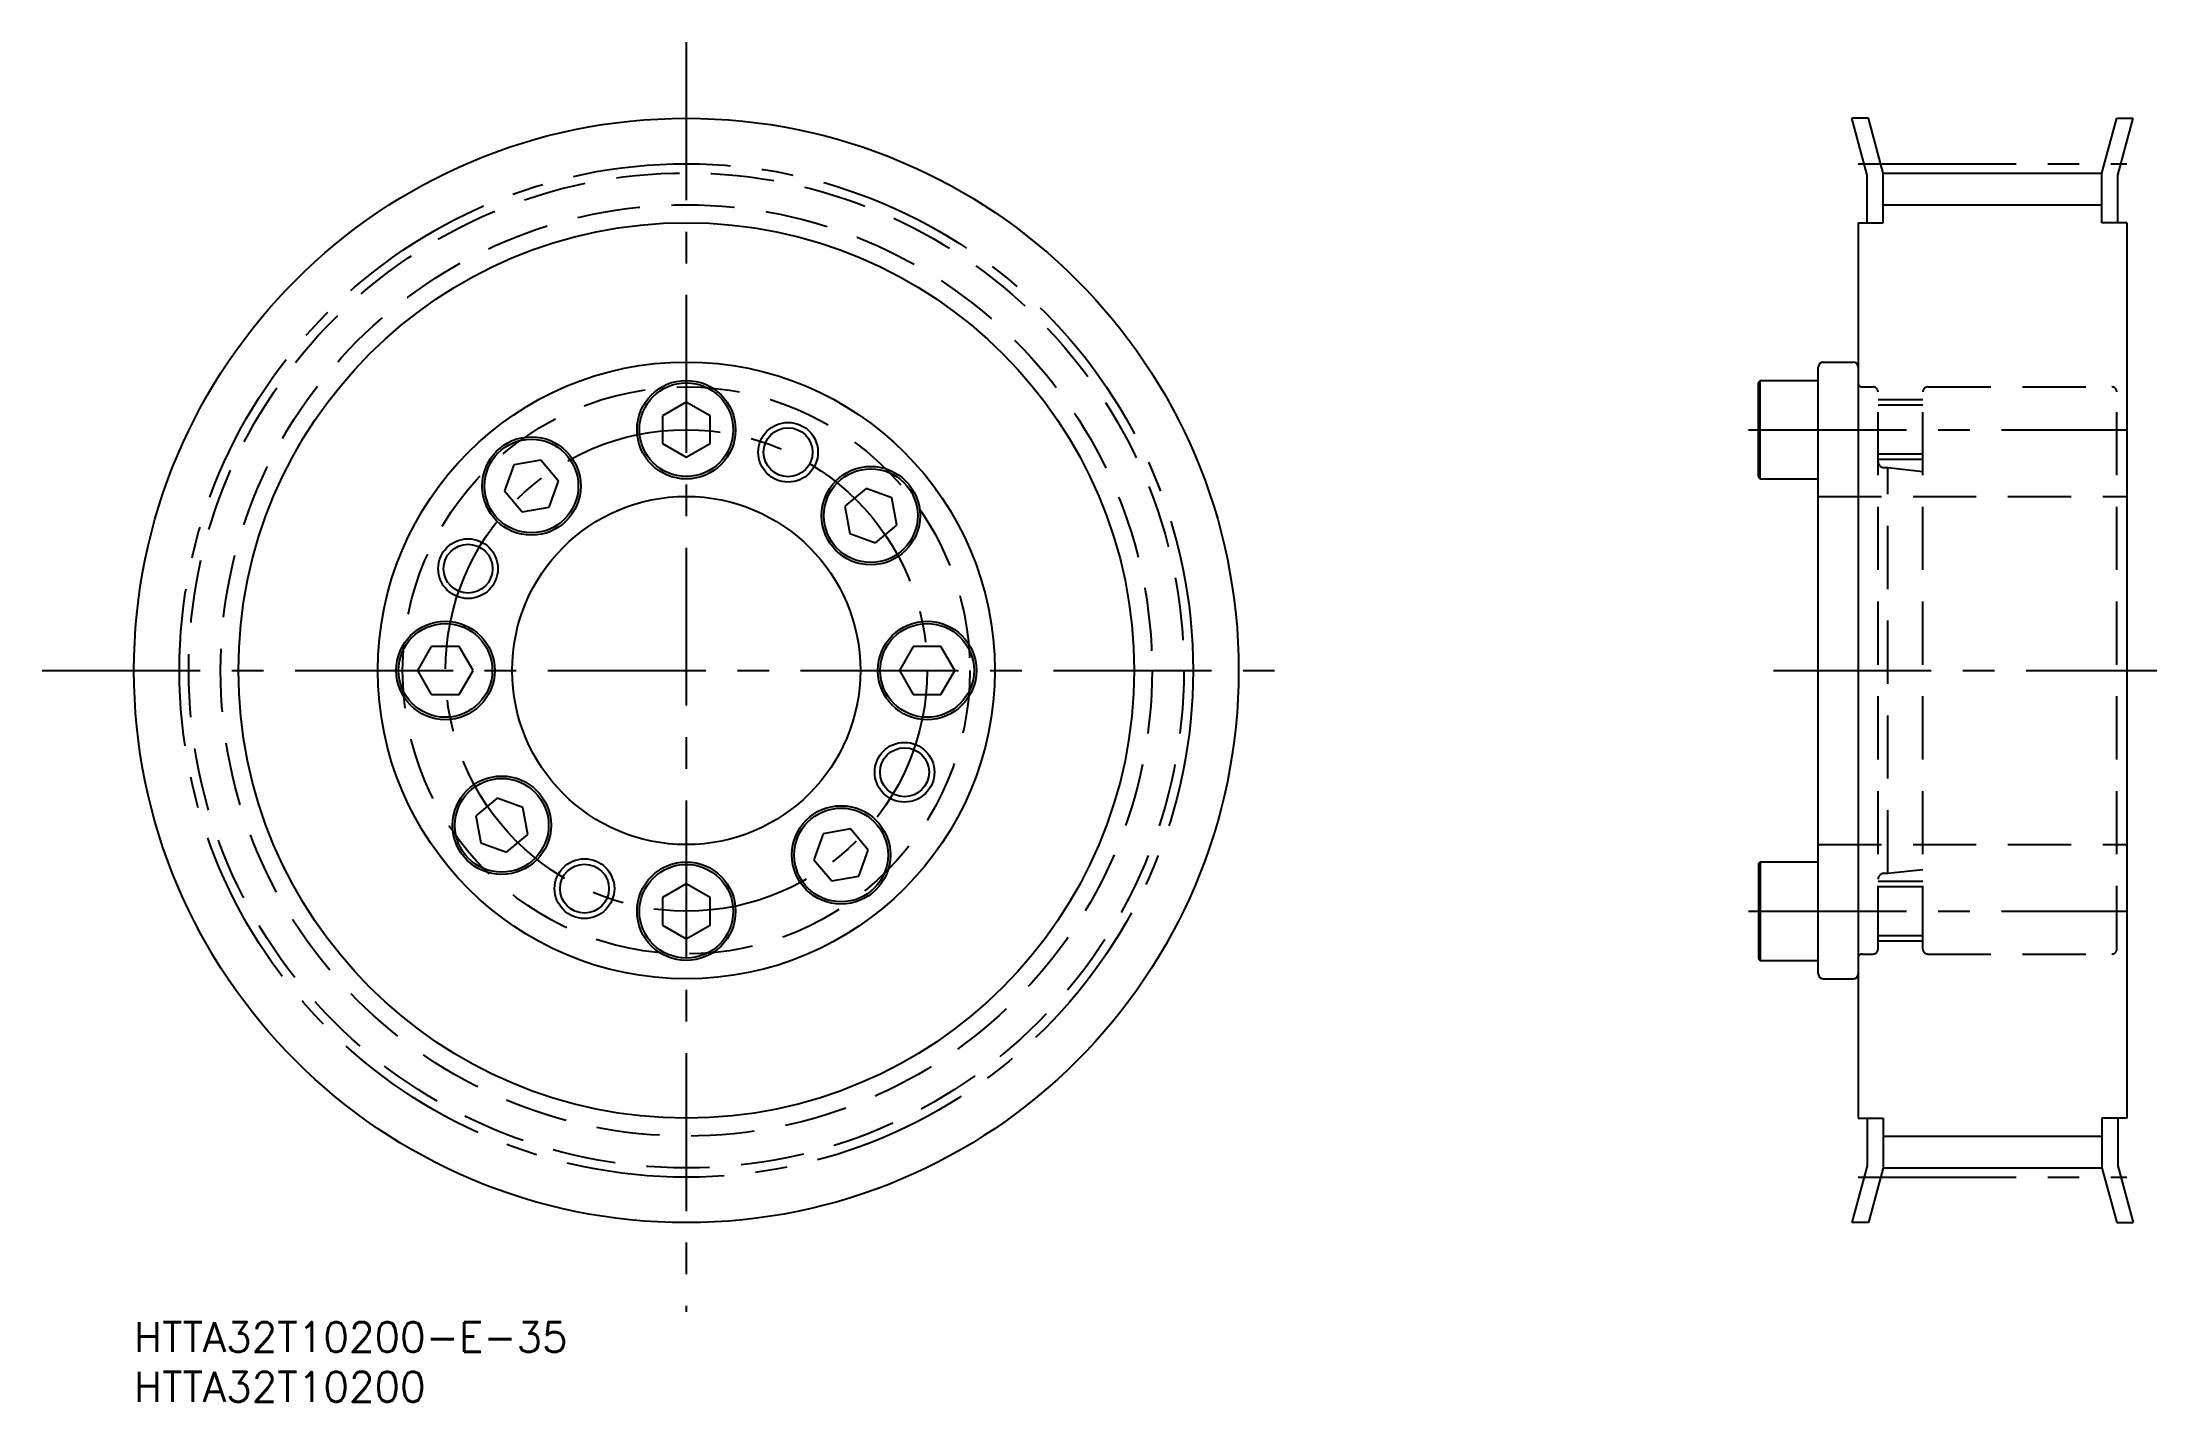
# Model space of a CAD drawing. Extents: x -9 to 203, y -8 to 129.
import ezdxf

# ---------------------------------------------------------------- set-up
doc = ezdxf.new("R2010")
doc.units = 0
doc.header["$LTSCALE"] = 0.5
doc.linetypes.add('CENTER', pattern=[50.8, 31.75, -6.35, 6.35, -6.35])
doc.linetypes.add('DASHED', pattern=[19.05, 12.7, -6.35])
for name, color, linetype in [('MSM_CENTER', 1, 'CENTER'), ('MSM_CONTINUOUS', 7, 'CONTINUOUS'), ('MSM_DASHED', 4, 'DASHED'), ('MSM_NARROW', 5, 'CONTINUOUS'), ('MSM_PART_NUMBER', 7, 'CONTINUOUS')]:
    doc.layers.add(name, color=color, linetype=linetype)
doc.styles.get("Standard").update_dxf_attribs({"font": 'txt.shx', "height": 3, "bigfont": 'bigfont.shx'})

# ---------------------------------------------------------------- blocks, each defined once
blk = doc.blocks.new('*U2')
at = {"layer": 'MSM_PART_NUMBER'}
blk.add_text('HTTA32T10200-E-35', height=3, dxfattribs=at).set_placement((0, -3))
blk = doc.blocks.new('*U3')
at = {"layer": 'MSM_PART_NUMBER'}
blk.add_text('HTTA32T10200', height=3, dxfattribs=at).set_placement((0, -8))

msp = doc.modelspace()

# ---------------------------------------------------------------- linework, layer by layer
at = {"layer": 'MSM_CENTER'}
for p, q in [((55.5, 128.64), (55.5, 1.04)), ((173.25, 116.43), (200.25, 116.43)), ((162.25, 89.7), (200.25, 89.7)), ((-9.21, 65.5), (117.48, 65.5)), ((164.73, 65.5), (203.25, 65.5)), ((162.25, 41.3), (200.25, 41.3)), ((173.25, 14.57), (200.25, 14.57))]:
    msp.add_line(p, q, dxfattribs=at)
for radius in [50.93, 24.2]:
    msp.add_circle((55.5, 65.5), radius, dxfattribs=at)
at = {"layer": 'MSM_CONTINUOUS'}
for p, q in [((174.15, 115.29), (172.62, 121)), ((174.28, 121), (172.62, 121)), ((175.75, 115.5), (174.28, 121)), ((197.75, 115.5), (199.23, 121)), ((199.23, 121), (200.88, 121)), ((199.35, 115.29), (200.88, 121)), ((174.15, 110.5), (174.15, 115.29)), ((175.75, 110.5), (175.75, 115.5)), ((175.75, 115.5), (197.75, 115.5)), ((197.75, 110.5), (197.75, 115.5)), ((199.35, 110.5), (199.35, 115.29)), ((173.25, 110.5), (173.25, 20.5)), ((173.25, 110.5), (175.75, 110.5)), ((200.25, 110.5), (197.75, 110.5)), ((200.25, 110.5), (200.25, 20.5)), ((169.25, 35), (169.25, 96)), ((169.75, 96.5), (172.75, 96.5)), ((163.25, 94.41), (163.39, 94.65)), ((163.25, 84.99), (163.25, 94.41)), ((163.39, 94.65), (169.25, 94.65)), ((163.39, 84.75), (163.39, 94.65)), ((55.5, 92.47), (53.1, 91.09)), ((57.9, 91.09), (55.5, 92.47)), ((56.7, 91.78), (56.7, 91.78)), ((57.3, 91.43), (57.3, 91.43)), ((53.1, 91.09), (53.1, 88.31)), ((57.9, 88.31), (57.9, 91.09)), ((53.1, 88.31), (55.5, 86.93)), ((55.5, 86.93), (57.9, 88.31)), ((38.16, 86.16), (37.22, 83.56)), ((40.89, 86.64), (38.16, 86.16)), ((42.67, 84.52), (40.89, 86.64)), ((163.25, 84.99), (163.39, 84.75)), ((37.22, 83.56), (39, 81.43)), ((41.73, 81.92), (42.67, 84.52)), ((73.56, 83.78), (71.43, 82)), ((76.16, 82.84), (73.56, 83.78)), ((163.39, 84.75), (169.25, 84.75)), ((39, 81.43), (41.73, 81.92)), ((71.43, 82), (71.92, 79.27)), ((76.64, 80.11), (76.16, 82.84)), ((71.92, 79.27), (74.52, 78.33)), ((74.52, 78.33), (76.64, 80.11)), ((28.53, 65.5), (29.91, 67.9)), ((32.69, 67.9), (29.91, 67.9)), ((34.07, 65.5), (32.69, 67.9)), ((78.31, 67.9), (76.93, 65.5)), ((81.09, 67.9), (78.31, 67.9)), ((82.47, 65.5), (81.09, 67.9)), ((29.91, 63.1), (28.53, 65.5)), ((32.69, 63.1), (34.07, 65.5)), ((76.93, 65.5), (78.31, 63.1)), ((81.09, 63.1), (82.47, 65.5)), ((29.91, 63.1), (32.69, 63.1)), ((78.31, 63.1), (81.09, 63.1)), ((36.48, 52.67), (34.36, 50.89)), ((39.08, 51.73), (36.48, 52.67)), ((39.57, 49), (39.08, 51.73)), ((34.36, 50.89), (34.84, 48.16)), ((37.44, 47.22), (39.57, 49)), ((69.27, 49.08), (68.33, 46.48)), ((72, 49.57), (69.27, 49.08)), ((73.78, 47.44), (72, 49.57)), ((34.84, 48.16), (37.44, 47.22)), ((72.84, 44.84), (73.78, 47.44)), ((68.33, 46.48), (70.11, 44.36)), ((70.11, 44.36), (72.84, 44.84)), ((163.25, 46.01), (163.39, 46.25)), ((163.25, 46.01), (163.25, 36.59)), ((163.39, 46.25), (169.25, 46.25)), ((163.39, 46.25), (163.39, 36.35)), ((55.5, 44.07), (53.1, 42.69)), ((53.1, 42.69), (53.1, 39.91)), ((57.9, 42.69), (55.5, 44.07)), ((57.9, 39.91), (57.9, 42.69)), ((53.1, 39.91), (55.5, 38.53)), ((55.5, 38.53), (57.9, 39.91)), ((163.25, 36.59), (163.39, 36.35)), ((163.39, 36.35), (169.25, 36.35)), ((169.75, 34.5), (172.75, 34.5)), ((173.25, 20.5), (175.75, 20.5)), ((174.15, 20.5), (174.15, 15.71)), ((175.75, 20.5), (175.75, 15.5)), ((197.75, 20.5), (197.75, 15.5)), ((200.25, 20.5), (197.75, 20.5)), ((199.35, 20.5), (199.35, 15.71)), ((174.15, 15.71), (172.62, 10)), ((175.75, 15.5), (174.28, 10)), ((175.75, 15.5), (197.75, 15.5)), ((197.75, 15.5), (199.23, 10)), ((199.35, 15.71), (200.88, 10)), ((174.28, 10), (172.62, 10)), ((199.23, 10), (200.88, 10))]:
    msp.add_line(p, q, dxfattribs=at)
for centre, radius in [((55.5, 65.5), 55.5), ((55.5, 65.5), 45), ((55.5, 65.5), 31), ((55.5, 89.7), 4.95), ((55.5, 89.7), 4.71), ((65.73, 87.43), 2.46), ((39.94, 84.04), 4.95), ((39.94, 84.04), 4.71), ((74.04, 81.06), 4.95), ((74.04, 81.06), 4.71), ((55.5, 65.5), 17.5), ((33.57, 75.73), 2.46), ((31.3, 65.5), 4.95), ((31.3, 65.5), 4.71), ((79.7, 65.5), 4.95), ((79.7, 65.5), 4.71), ((77.43, 55.27), 2.46), ((36.96, 49.94), 4.95), ((36.96, 49.94), 4.71), ((71.06, 46.96), 4.95), ((71.06, 46.96), 4.71), ((45.27, 43.57), 2.46), ((55.5, 41.3), 4.95), ((55.5, 41.3), 4.71)]:
    msp.add_circle(centre, radius, dxfattribs=at)
for centre, start, end in [((169.75, 96), 90, 179.9991), ((172.75, 96), 0.0009, 90), ((169.75, 35), 180.0009, 270), ((172.75, 35), 270, 0)]:
    msp.add_arc(centre, 0.5, start, end, dxfattribs=at)
at = {"layer": 'MSM_DASHED'}
for p, q in [((173.66, 94), (174.75, 94)), ((175.25, 37.5), (175.25, 93.5)), ((179.75, 37.5), (179.75, 93.5)), ((180.25, 94), (198.75, 94)), ((199.25, 37.5), (199.25, 93.5)), ((179.75, 92.7), (175.25, 92.7)), ((179.75, 92.16), (175.25, 92.16)), ((179.75, 87.24), (175.25, 87.24)), ((179.75, 86.7), (175.25, 86.7)), ((175.85, 85.89), (176.25, 85.89)), ((176.25, 45.11), (176.25, 85.89)), ((176.25, 85.89), (179.75, 85.5)), ((169.25, 83), (200.25, 83)), ((169.25, 48), (200.25, 48)), ((175.85, 45.11), (176.25, 45.11)), ((176.25, 45.11), (179.75, 45.5)), ((179.75, 44.3), (175.25, 44.3)), ((179.75, 43.76), (175.25, 43.76)), ((179.75, 38.84), (175.25, 38.84)), ((179.75, 38.3), (175.25, 38.3)), ((173.66, 37), (174.75, 37)), ((180.25, 37), (198.75, 37))]:
    msp.add_line(p, q, dxfattribs=at)
for radius in [50, 46.8, 28.5]:
    msp.add_circle((55.5, 65.5), radius, dxfattribs=at)
for centre, radius, start, end in [((173.66, 94.41), 0.41, 180, 270), ((174.75, 93.5), 0.5, 0.0009, 90), ((180.25, 93.5), 0.5, 90, 179.9991), ((198.75, 93.5), 0.5, 0.0009, 90), ((175.85, 86.49), 0.6, 180, 270), ((175.85, 44.51), 0.6, 90, 180), ((173.66, 36.59), 0.41, 90, 180), ((174.75, 37.5), 0.5, 269.9965, 0), ((180.25, 37.5), 0.5, 180.0009, 270), ((198.75, 37.5), 0.5, 269.9982, 0)]:
    msp.add_arc(centre, radius, start, end, dxfattribs=at)
at = {"layer": 'MSM_NARROW'}
for p, q in [((175.75, 112.3), (197.75, 112.3)), ((175.75, 18.7), (197.75, 18.7))]:
    msp.add_line(p, q, dxfattribs=at)
for centre in [(65.73, 87.43), (33.57, 75.73), (77.43, 55.27), (45.27, 43.57)]:
    msp.add_circle(centre, 3, dxfattribs=at)

# ---------------------------------------------------------------- block references
at = {"layer": 'MSM_CONTINUOUS'}
for name in ['*U2', '*U3']:
    msp.add_blockref(name, (0, 0), dxfattribs=at)

doc.saveas('drawing.dxf')
